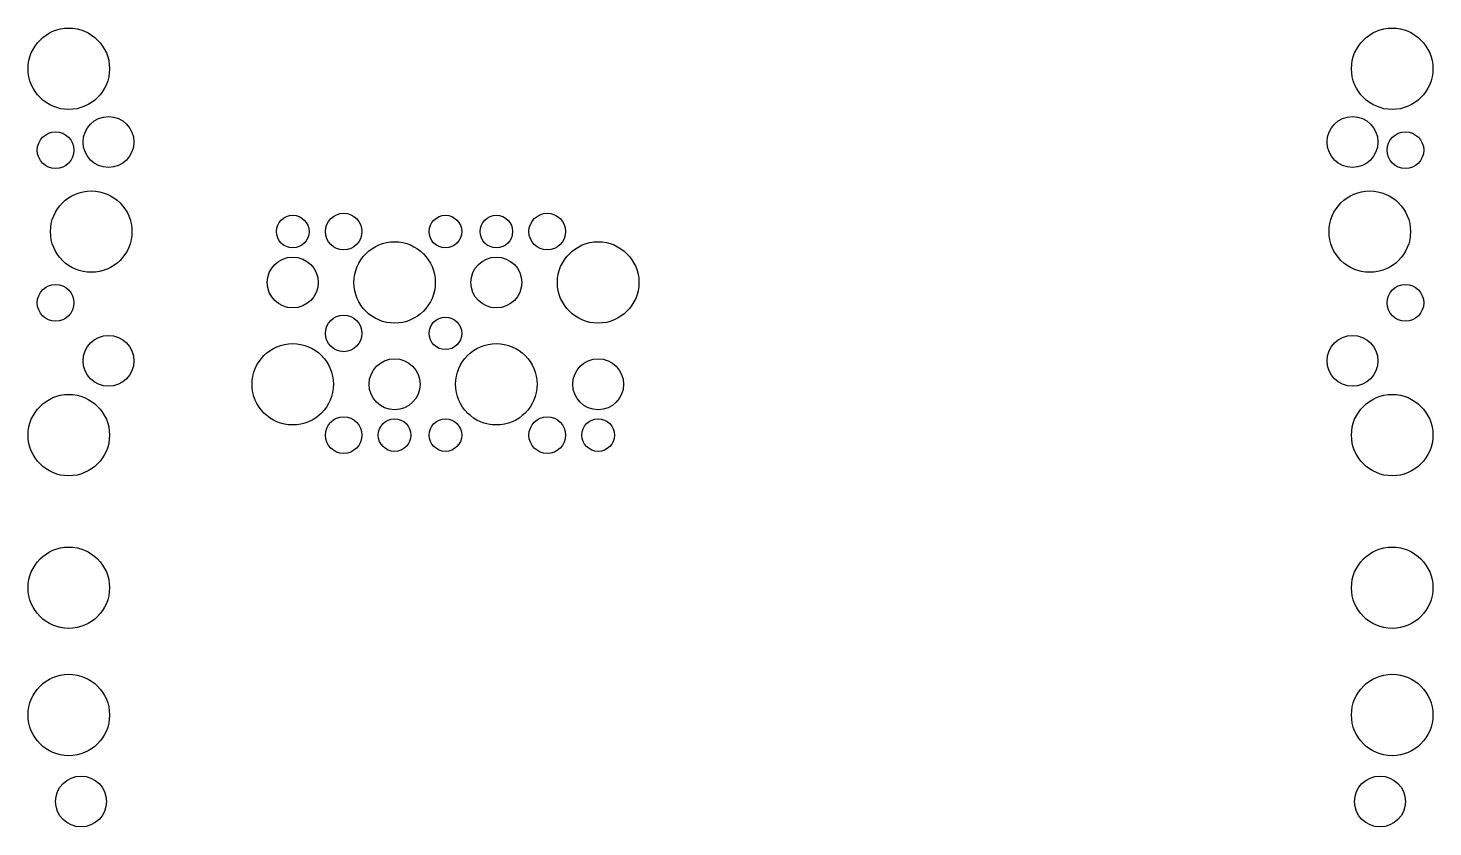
# Model space of a CAD drawing. Extents: x -690 to 690, y -385 to 400.
import ezdxf

# ---------------------------------------------------------------- set-up
doc = ezdxf.new("R2010")
doc.units = 0

msp = doc.modelspace()

# ---------------------------------------------------------------- linework, layer by layer
for centre, radius in [((-650, 360), 40), ((650, 360), 40), ((-611, 288), 25), ((611, 288), 25), ((-663, 280), 18), ((663, 280), 18), ((-628, 200), 40), ((628, 200), 40), ((-430, 200), 16), ((-380, 200), 18), ((-280, 200), 16), ((-230, 200), 16), ((-180, 200), 18), ((-330, 150), 40), ((-130, 150), 40), ((-430, 150), 25), ((-230, 150), 25), ((-663, 130), 18), ((663, 130), 18), ((-380, 100), 18), ((-280, 100), 16), ((-611, 73), 25), ((611, 73), 25), ((-430, 50), 40), ((-230, 50), 40), ((-330, 50), 25), ((-130, 50), 25), ((-650, 0), 40), ((650, 0), 40), ((-380, 0), 18), ((-330, 0), 16), ((-280, 0), 16), ((-180, 0), 18), ((-130, 0), 16), ((-650, -150), 40), ((-650, -150), 40), ((650, -150), 40), ((650, -150), 40), ((-650, -275), 40), ((650, -275), 40), ((-638, -360), 25), ((638, -360), 25)]:
    msp.add_circle(centre, radius)

doc.saveas('drawing.dxf')
